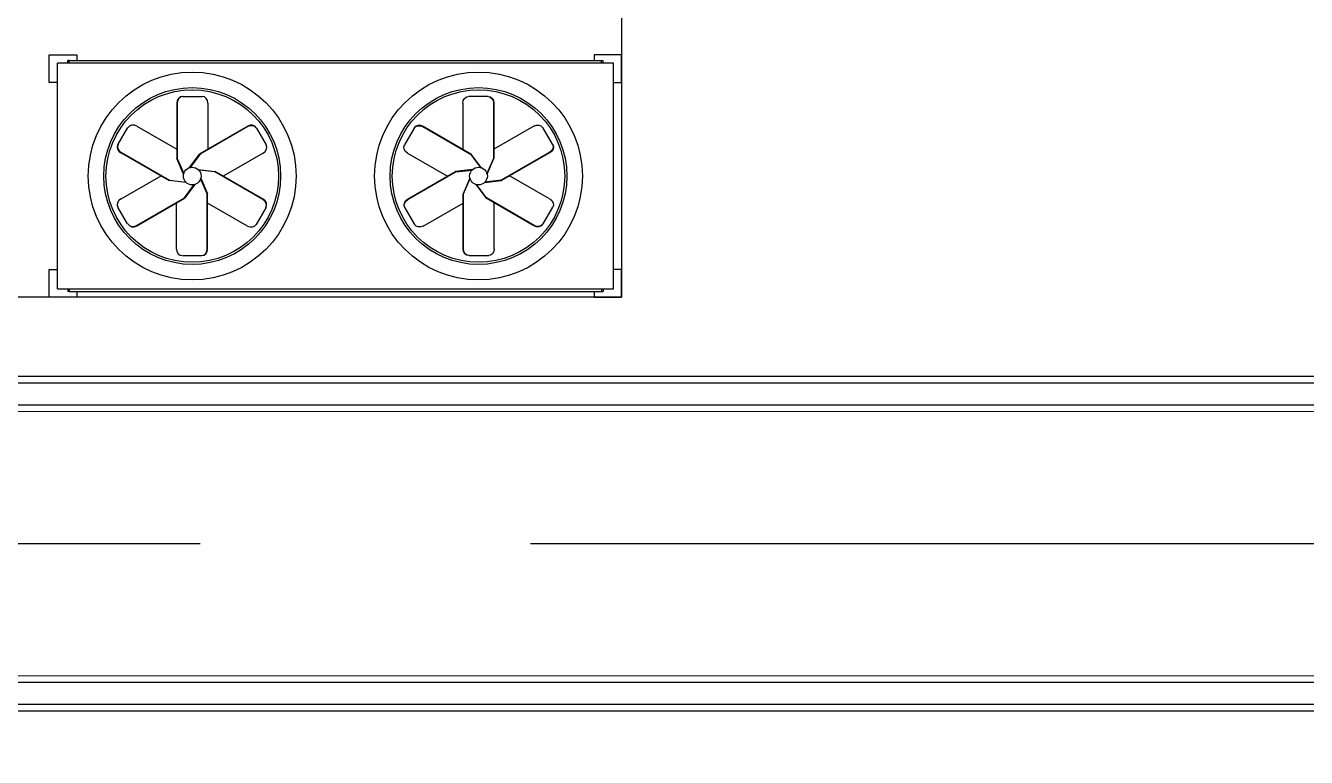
# Model space of a CAD drawing. Header units: millimetres. Extents: x 4133871 to 4440428, y -545651 to -495191.
# Drawn here: x 4273646 to 4275390, y -502730 to -501733 of the extents above; entities that cross this region are included whole.
import ezdxf

# ---------------------------------------------------------------- set-up
doc = ezdxf.new("R2010")
doc.units = ezdxf.units.MM
doc.header["$LTSCALE"] = 60
doc.linetypes.add('CENTER', pattern=[2, 1.25, -0.25, 0.25, -0.25])
for name, color, linetype in [('C_CEN', 1, 'CENTER'), ('DIM-SCALE', 7, 'Continuous'), ('EQUIPMENT', 6, 'Continuous')]:
    doc.layers.add(name, color=color, linetype=linetype)
doc.layers.add('DITCH', color=7, linetype='Continuous', lineweight=0)
doc.layers.add('ROAD', color=4, linetype='Continuous', lineweight=0)
doc.styles.add('Arial', font='arial.ttf')
doc.dimstyles.new('일반도면_0050', dxfattribs={"dimtxt": 200, "dimasz": 200, "dimexe": 50, "dimexo": 250, "dimgap": 75, "dimtad": 1, "dimdec": 0, "dimzin": 0, "dimdsep": 46, "dimtxsty": 'Arial', "dimcen": -250, "dimclrd": 7, "dimclre": 7, "dimclrt": 2, "dimadec": 0, "dimazin": 0, "dimtfac": 1, "dimtdec": 0, "dimtix": 1, "dimtmove": 2, "dimatfit": 3, "dimfxl": 1, "dimtolj": 1, "dimtzin": 0, "dimarcsym": 0})

# ---------------------------------------------------------------- blocks, each defined once
blk = doc.blocks.new('KEY PLAN_NEW')
at = {"layer": 'C_CEN', "color": 253, "linetype": 'CENTER', "lineweight": -3, "ltscale": 10}
blk.add_line((-1475.3, -2063.94), (-2885.31, -2063.94), dxfattribs=at)
at = {"layer": 'DITCH', "color": 253, "lineweight": -3}
for p, q in [((-1475.01, -1987.94), (-2885.31, -1987.94)), ((-1475.01, -1990.94), (-2885.31, -1990.94)), ((-1475.01, -2000.94), (-2885.31, -2000.94)), ((-1475.01, -2126.94), (-2885.31, -2126.94)), ((-1475.01, -2136.94), (-2885.31, -2136.94)), ((-1475.01, -2139.94), (-2885.31, -2139.94))]:
    blk.add_line(p, q, dxfattribs=at)
at = {"layer": 'EQUIPMENT', "color": 253}
for p, q in [((-2443.86, -1841.94), (-2431.31, -1841.94)), ((-2443.86, -1854.49), (-2443.86, -1841.94)), ((-2431.31, -1841.94), (-2431.31, -1844.45)), ((-2196.41, -1841.94), (-2196.41, -1844.45)), ((-2183.86, -1841.94), (-2196.41, -1841.94)), ((-2183.86, -1854.49), (-2183.86, -1841.94)), ((-2187.63, -1845.71), (-2440.1, -1845.71)), ((-2440.1, -1948.18), (-2440.1, -1845.71)), ((-2434.74, -1844.45), (-2435.41, -1844.45)), ((-2435.41, -1845.71), (-2435.41, -1844.45)), ((-2434.74, -1844.45), (-2192.98, -1844.45)), ((-2434.74, -1845.71), (-2434.74, -1844.45)), ((-2192.98, -1844.45), (-2192.31, -1844.45)), ((-2192.98, -1845.71), (-2192.98, -1844.45)), ((-2192.31, -1845.71), (-2192.31, -1844.45)), ((-2187.63, -1948.18), (-2187.63, -1845.71)), ((-2440.1, -1854.49), (-2443.86, -1854.49)), ((-2187.63, -1854.49), (-2183.86, -1854.49)), ((-2383.25, -1860.8), (-2383.05, -1860.8)), ((-2383.05, -1860.8), (-2374.36, -1860.8)), ((-2244.67, -1860.8), (-2253.37, -1860.8)), ((-2244.47, -1860.8), (-2244.67, -1860.8)), ((-2385.66, -1863.81), (-2385.86, -1863.81)), ((-2385.86, -1863.81), (-2385.86, -1888.91)), ((-2385.66, -1863.81), (-2385.66, -1888.91)), ((-2371.75, -1863.81), (-2371.75, -1884.75)), ((-2255.98, -1863.81), (-2255.98, -1884.75)), ((-2242.06, -1863.81), (-2241.86, -1863.81)), ((-2242.06, -1863.81), (-2242.06, -1888.91)), ((-2241.86, -1863.81), (-2241.86, -1888.91)), ((-2412.46, -1882.5), (-2408.11, -1874.97)), ((-2404, -1874.22), (-2385.86, -1884.69)), ((-2353.67, -1874.32), (-2375.41, -1886.87)), ((-2353.57, -1874.49), (-2375.3, -1887.04)), ((-2353.57, -1874.49), (-2353.67, -1874.32)), ((-2349.76, -1875.07), (-2349.65, -1875.24)), ((-2349.65, -1875.24), (-2345.31, -1882.77)), ((-2278.07, -1875.24), (-2282.42, -1882.77)), ((-2277.97, -1875.07), (-2278.07, -1875.24)), ((-2274.16, -1874.49), (-2274.06, -1874.32)), ((-2274.16, -1874.49), (-2252.42, -1887.04)), ((-2274.06, -1874.32), (-2252.32, -1886.87)), ((-2223.73, -1874.22), (-2241.86, -1884.69)), ((-2215.26, -1882.5), (-2219.61, -1874.97)), ((-2412.56, -1882.67), (-2412.46, -1882.5)), ((-2215.16, -1882.67), (-2215.26, -1882.5)), ((-2411.05, -1886.44), (-2389.32, -1898.99)), ((-2410.95, -1886.26), (-2389.22, -1898.82)), ((-2382.77, -1896.04), (-2385.86, -1888.91)), ((-2385.86, -1888.91), (-2385.66, -1888.91)), ((-2385.66, -1888.91), (-2382.7, -1895.75)), ((-2380.03, -1893.1), (-2375.41, -1886.87)), ((-2375.3, -1887.04), (-2379.75, -1893.03)), ((-2375.41, -1886.87), (-2375.3, -1887.04)), ((-2346.61, -1886.54), (-2364.75, -1897.01)), ((-2281.11, -1886.54), (-2262.97, -1897.01)), ((-2252.32, -1886.87), (-2252.42, -1887.04)), ((-2252.42, -1887.04), (-2247.97, -1893.03)), ((-2247.69, -1893.1), (-2252.32, -1886.87)), ((-2242.06, -1888.91), (-2245.03, -1895.75)), ((-2244.95, -1896.04), (-2241.86, -1888.91)), ((-2241.86, -1888.91), (-2242.06, -1888.91)), ((-2216.77, -1886.26), (-2238.51, -1898.82)), ((-2216.67, -1886.44), (-2238.41, -1898.99)), ((-2376.12, -1894.01), (-2368.41, -1894.9)), ((-2368.51, -1895.07), (-2375.91, -1894.22)), ((-2368.41, -1894.9), (-2368.51, -1895.07)), ((-2346.77, -1907.62), (-2368.51, -1895.07)), ((-2346.67, -1907.45), (-2368.41, -1894.9)), ((-2281.05, -1907.45), (-2259.32, -1894.9)), ((-2280.95, -1907.62), (-2259.22, -1895.07)), ((-2251.6, -1894.01), (-2259.32, -1894.9)), ((-2259.32, -1894.9), (-2259.22, -1895.07)), ((-2259.22, -1895.07), (-2251.81, -1894.22)), ((-2411.11, -1907.35), (-2392.97, -1896.88)), ((-2389.32, -1898.99), (-2389.22, -1898.82)), ((-2381.6, -1899.88), (-2389.32, -1898.99)), ((-2389.22, -1898.82), (-2381.81, -1899.67)), ((-2382.42, -1906.85), (-2377.97, -1900.86)), ((-2377.69, -1900.78), (-2382.32, -1907.02)), ((-2372.06, -1904.98), (-2375.03, -1898.13)), ((-2374.95, -1897.85), (-2371.86, -1904.98)), ((-2252.77, -1897.85), (-2255.86, -1904.98)), ((-2255.66, -1904.98), (-2252.7, -1898.13)), ((-2250.03, -1900.78), (-2245.41, -1907.02)), ((-2245.3, -1906.85), (-2249.75, -1900.86)), ((-2246.12, -1899.88), (-2238.41, -1898.99)), ((-2238.51, -1898.82), (-2245.91, -1899.67)), ((-2238.41, -1898.99), (-2238.51, -1898.82)), ((-2216.61, -1907.35), (-2234.75, -1896.88)), ((-2404.16, -1919.4), (-2382.42, -1906.85)), ((-2404.06, -1919.57), (-2382.32, -1907.02)), ((-2382.32, -1907.02), (-2382.42, -1906.85)), ((-2371.86, -1904.98), (-2372.06, -1904.98)), ((-2372.06, -1930.08), (-2372.06, -1904.98)), ((-2371.86, -1930.08), (-2371.86, -1904.98)), ((-2346.77, -1907.62), (-2346.67, -1907.45)), ((-2280.95, -1907.62), (-2281.05, -1907.45)), ((-2255.86, -1930.08), (-2255.86, -1904.98)), ((-2255.86, -1904.98), (-2255.66, -1904.98)), ((-2255.66, -1930.08), (-2255.66, -1904.98)), ((-2245.41, -1907.02), (-2245.3, -1906.85)), ((-2223.67, -1919.57), (-2245.41, -1907.02)), ((-2223.57, -1919.4), (-2245.3, -1906.85)), ((-2408.27, -1918.64), (-2412.62, -1911.11)), ((-2385.98, -1930.08), (-2385.98, -1909.13)), ((-2353.73, -1919.67), (-2371.86, -1909.2)), ((-2345.46, -1911.39), (-2349.81, -1918.92)), ((-2345.36, -1911.21), (-2345.46, -1911.39)), ((-2282.36, -1911.21), (-2282.26, -1911.39)), ((-2282.26, -1911.39), (-2277.91, -1918.92)), ((-2274, -1919.67), (-2255.86, -1909.2)), ((-2241.75, -1930.08), (-2241.75, -1909.13)), ((-2219.45, -1918.64), (-2215.11, -1911.11)), ((-2404.16, -1919.4), (-2404.06, -1919.57)), ((-2223.57, -1919.4), (-2223.67, -1919.57)), ((-2372.06, -1930.08), (-2371.86, -1930.08)), ((-2255.66, -1930.08), (-2255.86, -1930.08)), ((-2383.17, -1933.09), (-2374.47, -1933.09)), ((-2253.05, -1933.09), (-2252.85, -1933.09)), ((-2252.85, -1933.09), (-2244.16, -1933.09)), ((-2443.86, -1939.39), (-2440.1, -1939.39)), ((-2443.86, -1951.94), (-2443.86, -1939.39)), ((-2183.86, -1939.39), (-2187.63, -1939.39)), ((-2183.86, -1951.94), (-2183.86, -1939.39)), ((-2440.1, -1948.18), (-2187.63, -1948.18)), ((-2435.41, -1948.18), (-2435.41, -1949.43)), ((-2434.74, -1948.18), (-2434.74, -1949.43)), ((-2192.98, -1948.18), (-2192.98, -1949.43)), ((-2192.31, -1948.18), (-2192.31, -1949.43)), ((-2431.31, -1951.94), (-2443.86, -1951.94)), ((-2434.74, -1949.43), (-2435.41, -1949.43)), ((-2434.74, -1949.43), (-2192.98, -1949.43)), ((-2431.31, -1949.43), (-2431.31, -1951.94)), ((-2196.41, -1949.43), (-2196.41, -1951.94)), ((-2196.41, -1951.94), (-2183.86, -1951.94)), ((-2192.98, -1949.43), (-2192.31, -1949.43))]:
    blk.add_line(p, q, dxfattribs=at)
blk.add_lwpolyline([(-2183.86, -1951.94), (-2743.86, -1951.94), (-2743.86, -1581.94), (-2183.86, -1581.94)], close=True, dxfattribs=at)
for centre, radius in [((-2378.86, -1896.94), 47.19), ((-2248.86, -1896.94), 47.19), ((-2378.86, -1896.94), 40.16), ((-2378.86, -1896.94), 39.16), ((-2248.86, -1896.94), 40.16), ((-2248.86, -1896.94), 39.16), ((-2378.86, -1896.94), 4.02), ((-2248.86, -1896.94), 4.02)]:
    blk.add_circle(centre, radius, dxfattribs=at)
for centre, major_axis, start_param, end_param in [((-2383.25, -1863.81), (0, -3.01), 3.141593, 4.712389), ((-2383.05, -1863.81), (0, 3.01), 0, 1.570796), ((-2374.36, -1863.81), (0, 3.01), 4.712389, 6.283185), ((-2405.3, -1876.48), (-2.61, 1.51), 4.712389, 6.283185), ((-2352.36, -1876.58), (-2.61, -1.51), 3.141593, 4.712389), ((-2352.26, -1876.75), (2.61, 1.51), 0, 1.570796), ((-2409.85, -1884.01), (-2.61, 1.51), 0, 1.570796), ((-2409.95, -1884.18), (2.61, -1.51), 3.141593, 4.712389), ((-2347.92, -1884.28), (2.61, 1.51), 4.712389, 6.283185), ((-2410.01, -1909.61), (-2.61, -1.51), 4.712389, 6.283185), ((-2347.97, -1909.71), (-2.61, 1.51), 3.141593, 4.712389), ((-2348.07, -1909.88), (2.61, -1.51), 0, 1.570796), ((-2405.46, -1917.14), (-2.61, -1.51), 0, 1.570796), ((-2405.36, -1917.31), (2.61, 1.51), 3.141593, 4.712389), ((-2352.42, -1917.41), (2.61, -1.51), 4.712389, 6.283185), ((-2383.37, -1930.08), (0, -3.01), 4.712389, 6.283185), ((-2374.67, -1930.08), (0, -3.01), 0, 1.570796), ((-2374.47, -1930.08), (0, 3.01), 3.141593, 4.712389)]:
    blk.add_ellipse(centre, major_axis=major_axis, ratio=0.866025, start_param=start_param, end_param=end_param, dxfattribs=at)
at = {"layer": 'EQUIPMENT', "color": 253, "extrusion": (0, 0, -1)}
for centre, major_axis, start_param, end_param in [((-2253.37, -1863.81), (0, 3.01), 4.712389, 6.283185), ((-2244.67, -1863.81), (0, 3.01), 0, 1.570796), ((-2244.47, -1863.81), (0, -3.01), 3.141593, 4.712389), ((-2275.46, -1876.75), (-2.61, 1.51), 0, 1.570796), ((-2275.36, -1876.58), (2.61, -1.51), 3.141593, 4.712389), ((-2222.42, -1876.48), (2.61, 1.51), 4.712389, 6.283185), ((-2279.81, -1884.28), (-2.61, 1.51), 4.712389, 6.283185), ((-2217.87, -1884.01), (2.61, 1.51), 0, 1.570796), ((-2217.77, -1884.18), (-2.61, -1.51), 3.141593, 4.712389), ((-2279.75, -1909.71), (2.61, 1.51), 3.141593, 4.712389), ((-2217.71, -1909.61), (2.61, -1.51), 4.712389, 6.283185), ((-2279.65, -1909.88), (-2.61, -1.51), 0, 1.570796), ((-2275.3, -1917.41), (-2.61, -1.51), 4.712389, 6.283185), ((-2222.36, -1917.31), (-2.61, 1.51), 3.141593, 4.712389), ((-2222.26, -1917.14), (2.61, -1.51), 0, 1.570796), ((-2253.25, -1930.08), (0, 3.01), 3.141593, 4.712389), ((-2253.05, -1930.08), (0, -3.01), 0, 1.570796), ((-2244.36, -1930.08), (0, -3.01), 4.712389, 6.283185)]:
    blk.add_ellipse(centre, major_axis=major_axis, ratio=0.866025, start_param=start_param, end_param=end_param, dxfattribs=at)
at = {"layer": 'ROAD', "color": 253}
for p, q in [((-1475.3, -2003.94), (-2885.31, -2003.94)), ((-1475.3, -2123.94), (-2885.31, -2123.94))]:
    blk.add_line(p, q, dxfattribs=at)

msp = doc.modelspace()

# ---------------------------------------------------------------- block references
at = {"xscale": 3, "yscale": 3, "zscale": 3}
msp.add_blockref('KEY PLAN_NEW', (4281009.3, -496247.2), dxfattribs=at)

# ---------------------------------------------------------------- leaders
at = {"layer": 'DIM-SCALE'}
msp.add_leader([(4276874, -501543.1), (4274898.4, -504063), (4274538.4, -504063)], dimstyle='일반도면_0050', override={"dimclrd": 1}, dxfattribs=at)

doc.saveas('drawing.dxf')
